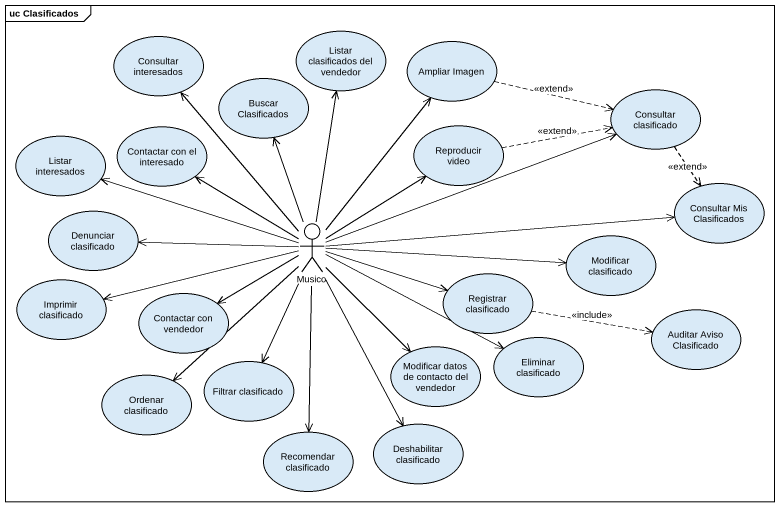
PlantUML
@startuml
mainframe uc Clasificados
usecase "Consultar interesados" as Consultar_interesados
usecase "Listar clasificados del vendedor" as Listar_clasificados_del
usecase "Ampliar Imagen" as Ampliar_Imagen
usecase "Buscar Clasificados" as Buscar_Clasificados
usecase "Contactar con el interesado" as Contactar_con_el_interesado
usecase "Reproducir video" as Reproducir_video
usecase "Consultar clasificado" as Consultar_clasificado
usecase "Listar interesados" as Listar_interesados
usecase "Consultar Mis Clasificados" as Consultar_Mis_Clasificados
usecase "Denunciar clasificado" as Denunciar_clasificado
actor Musico
usecase "Modificar clasificado" as Modificar_clasificado
usecase "Imprimir clasificado" as Imprimir_clasificado
usecase "Registrar clasificado" as Registrar_clasificado
usecase "Contactar con vendedor" as Contactar_con_vendedor
usecase "Auditar Aviso Clasificado" as Auditar_Aviso_Clasificado
usecase "Modificar datos de contacto del vendedor" as Modificar_datos_de_contacto
usecase "Eliminar clasificado" as Eliminar_clasificado
usecase "Ordenar clasificado" as Ordenar_clasificado
usecase "Filtrar clasificado" as Filtrar_clasificado
usecase "Recomendar clasificado" as Recomendar_clasificado
usecase "Deshabilitar clasificado" as Deshabilitar_clasificado
Ampliar_Imagen .right.> Consultar_clasificado : <<extend>>
Reproducir_video .right.> Consultar_clasificado : <<extend>>
Consultar_clasificado ..> Consultar_Mis_Clasificados : <<extend>>
Musico -up-> Consultar_interesados
Musico -up-> Listar_clasificados_del
Musico -up-> Ampliar_Imagen
Musico -up-> Buscar_Clasificados
Musico -up-> Contactar_con_el_interesado
Musico -up-> Reproducir_video
Musico -right-> Consultar_clasificado
Musico -left-> Listar_interesados
Musico -right-> Consultar_Mis_Clasificados
Musico -left-> Denunciar_clasificado
Musico -right-> Modificar_clasificado
Musico -left-> Imprimir_clasificado
Musico -right-> Registrar_clasificado
Musico -left-> Contactar_con_vendedor
Musico --> Modificar_datos_de_contacto
Musico -right-> Eliminar_clasificado
Musico --> Ordenar_clasificado
Musico --> Filtrar_clasificado
Musico --> Recomendar_clasificado
Musico --> Deshabilitar_clasificado
Registrar_clasificado .right.> Auditar_Aviso_Clasificado : <<include>>
@enduml
